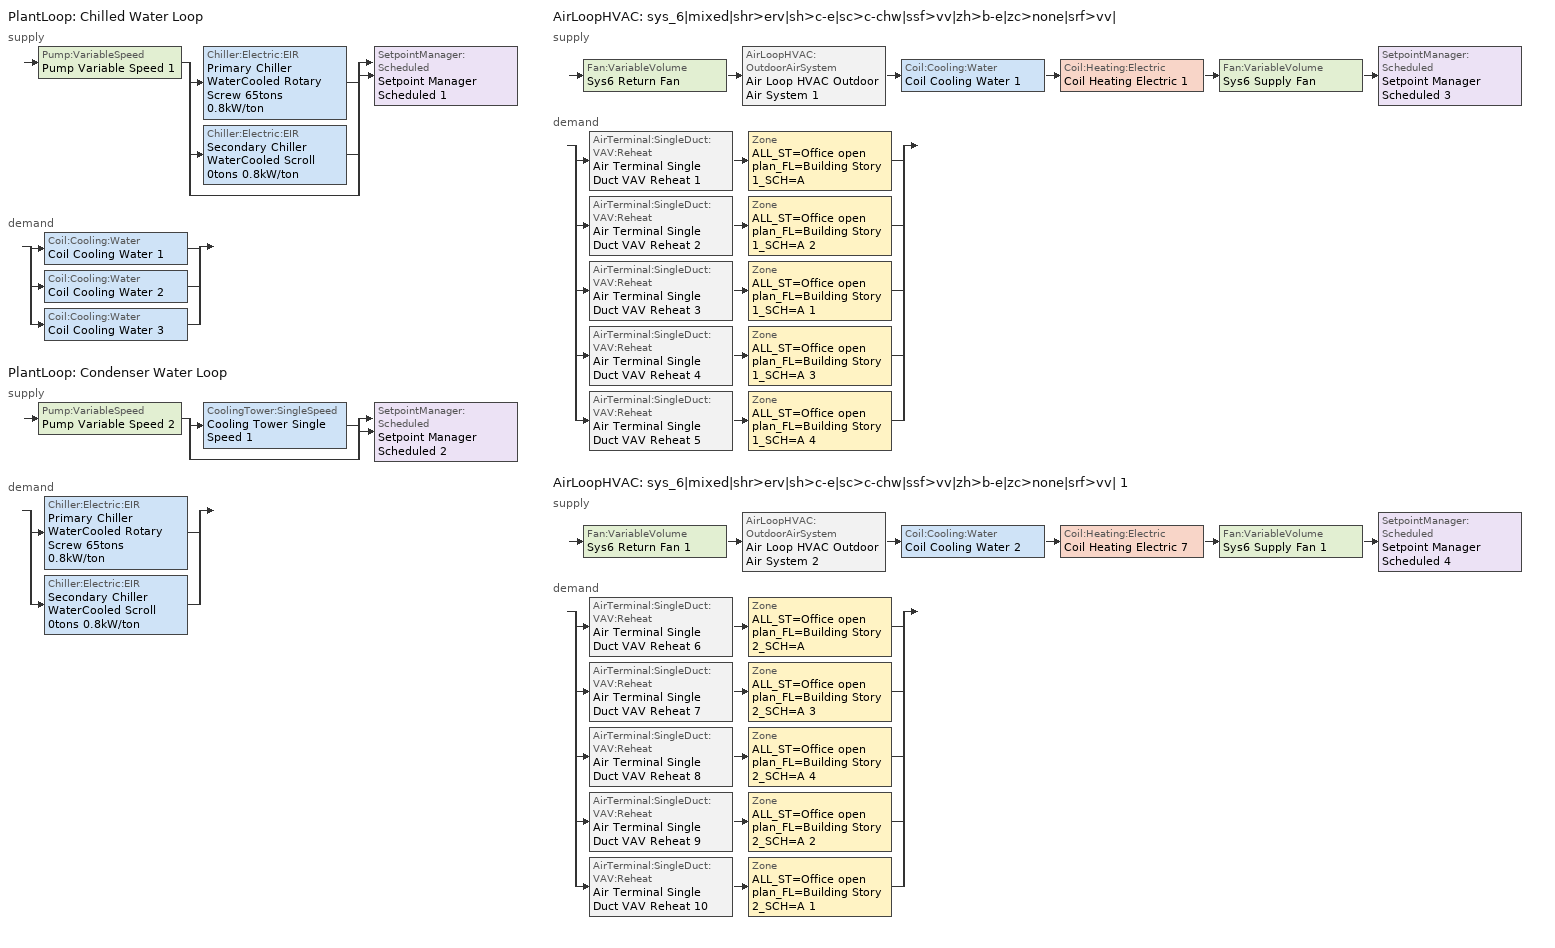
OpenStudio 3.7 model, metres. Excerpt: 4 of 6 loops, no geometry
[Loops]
PlantLoop 'Chilled Water Loop'
 supply: Pump:VariableSpeed 'Pump Variable Speed 1' > split
  | Chiller:Electric:EIR 'Primary Chiller WaterCooled Rotary Screw 65tons 0.8kW/ton'
  | Chiller:Electric:EIR 'Secondary Chiller WaterCooled Scroll 0tons 0.8kW/ton'
  | bypass
  join > SetpointManager:Scheduled 'Setpoint Manager Scheduled 1'
 demand: split
  | Coil:Cooling:Water 'Coil Cooling Water 1'
  | Coil:Cooling:Water 'Coil Cooling Water 2'
  | Coil:Cooling:Water 'Coil Cooling Water 3'
PlantLoop 'Condenser Water Loop'
 supply: Pump:VariableSpeed 'Pump Variable Speed 2' > split
  | CoolingTower:SingleSpeed 'Cooling Tower Single Speed 1'
  | bypass
  join > SetpointManager:Scheduled 'Setpoint Manager Scheduled 2'
 demand: split
  | Chiller:Electric:EIR 'Primary Chiller WaterCooled Rotary Screw 65tons 0.8kW/ton'
  | Chiller:Electric:EIR 'Secondary Chiller WaterCooled Scroll 0tons 0.8kW/ton'
AirLoopHVAC 'sys_6|mixed|shr>erv|sh>c-e|sc>c-chw|ssf>vv|zh>b-e|zc>none|srf>vv|'
 supply: Fan:VariableVolume 'Sys6 Return Fan' > AirLoopHVAC:OutdoorAirSystem 'Air Loop HVAC Outdoor Air System 1' > Coil:Cooling:Water 'Coil Cooling Water 1' > Coil:Heating:Electric 'Coil Heating Electric 1' > Fan:VariableVolume 'Sys6 Supply Fan' > SetpointManager:Scheduled 'Setpoint Manager Scheduled 3'
 demand: split
  | AirTerminal:SingleDuct:VAV:Reheat 'Air Terminal Single Duct VAV Reheat 1' > Zone 'ALL_ST=Office open plan_FL=Building Story 1_SCH=A'
  | AirTerminal:SingleDuct:VAV:Reheat 'Air Terminal Single Duct VAV Reheat 2' > Zone 'ALL_ST=Office open plan_FL=Building Story 1_SCH=A 2'
  | AirTerminal:SingleDuct:VAV:Reheat 'Air Terminal Single Duct VAV Reheat 3' > Zone 'ALL_ST=Office open plan_FL=Building Story 1_SCH=A 1'
  | AirTerminal:SingleDuct:VAV:Reheat 'Air Terminal Single Duct VAV Reheat 4' > Zone 'ALL_ST=Office open plan_FL=Building Story 1_SCH=A 3'
  | AirTerminal:SingleDuct:VAV:Reheat 'Air Terminal Single Duct VAV Reheat 5' > Zone 'ALL_ST=Office open plan_FL=Building Story 1_SCH=A 4'
AirLoopHVAC 'sys_6|mixed|shr>erv|sh>c-e|sc>c-chw|ssf>vv|zh>b-e|zc>none|srf>vv| 1'
 supply: Fan:VariableVolume 'Sys6 Return Fan 1' > AirLoopHVAC:OutdoorAirSystem 'Air Loop HVAC Outdoor Air System 2' > Coil:Cooling:Water 'Coil Cooling Water 2' > Coil:Heating:Electric 'Coil Heating Electric 7' > Fan:VariableVolume 'Sys6 Supply Fan 1' > SetpointManager:Scheduled 'Setpoint Manager Scheduled 4'
 demand: split
  | AirTerminal:SingleDuct:VAV:Reheat 'Air Terminal Single Duct VAV Reheat 6' > Zone 'ALL_ST=Office open plan_FL=Building Story 2_SCH=A'
  | AirTerminal:SingleDuct:VAV:Reheat 'Air Terminal Single Duct VAV Reheat 7' > Zone 'ALL_ST=Office open plan_FL=Building Story 2_SCH=A 3'
  | AirTerminal:SingleDuct:VAV:Reheat 'Air Terminal Single Duct VAV Reheat 8' > Zone 'ALL_ST=Office open plan_FL=Building Story 2_SCH=A 4'
  | AirTerminal:SingleDuct:VAV:Reheat 'Air Terminal Single Duct VAV Reheat 9' > Zone 'ALL_ST=Office open plan_FL=Building Story 2_SCH=A 2'
  | AirTerminal:SingleDuct:VAV:Reheat 'Air Terminal Single Duct VAV Reheat 10' > Zone 'ALL_ST=Office open plan_FL=Building Story 2_SCH=A 1'
[Sizing:Zone] Zone Cooling Design Supply Air Temperature {C}=14; Zone Heating Design Supply Air Temperature {C}=40; Zone Cooling Design Supply Air Humidity Ratio {kg-H2O/kg-air}=0.0085; Zone Heating Design Supply Air Humidity Ratio {kg-H2O/kg-air}=0.008; Cooling Design Air Flow Method=DesignDay; Heating Design Air Flow Method=DesignDay; Account for Dedicated Outdoor Air System=No; Dedicated Outdoor Air System Control Strategy=NeutralSupplyAir; Dedicated Outdoor Air Low Setpoint Temperature for Design {C}=autosize; Dedicated Outdoor Air High Setpoint Temperature for Design {C}=autosize; Zone Load Sizing Method=Sensible Load Only No Latent Load; Zone Latent Cooling Design Supply Air Humidity Ratio Input Method=HumidityRatioDifference; Zone Cooling Design Supply Air Humidity Ratio Difference {kgWater/kgDryAir}=0.005; Zone Latent Heating Design Supply Air Humidity Ratio Input Method=HumidityRatioDifference; Zone Humidification Design Supply Air Humidity Ratio Difference {kgWater/kgDryAir}=0.005
Name | Zone Cooling Design Supply Air Temperature Input Method | Zone Cooling Design Supply Air Temperature Difference {deltaC} | Zone Heating Design Supply Air Temperature Input Method | Zone Heating Design Supply Air Temperature Difference {deltaC} | Zone Heating Sizing Factor | Zone Cooling Sizing Factor
ALL_ST=Office open plan_FL=Building Story 2_SCH=A; ALL_ST=Office open plan_FL=Building Story 2_SCH=A 1; ALL_ST=Office open plan_FL=Building Story 1_SCH=A; ALL_ST=Office open plan_FL=Building Story 2_SCH=A 2; ALL_ST=Office open plan_FL=Building Story 1_SCH=A 1; ALL_ST=Office open plan_FL=Building Story 2_SCH=A 3; ALL_ST=Office open plan_FL=Building Story 1_SCH=A 2; ALL_ST=Office open plan_FL=Building Story 2_SCH=A 4; ALL_ST=Office open plan_FL=Building Story 1_SCH=A 3; ALL_ST=Office open plan_FL=Building Story 1_SCH=A 4 | TemperatureDifference | 11 | TemperatureDifference | 21 | 1.3 | 1.1
ALL_ST=- undefined -_FL=Building Story 3_SCH=A | SupplyAirTemperature | 11.11 | SupplyAirTemperature | 11.11
[Zone equipment]
ALL_ST=Office open plan_FL=Building Story 2_SCH=A: Zone HVAC Baseboard Convective Electric 6, Air Terminal Single Duct VAV Reheat 6
ALL_ST=Office open plan_FL=Building Story 2_SCH=A 1: Zone HVAC Baseboard Convective Electric 10, Air Terminal Single Duct VAV Reheat 10
ALL_ST=Office open plan_FL=Building Story 1_SCH=A: Zone HVAC Baseboard Convective Electric 1, Air Terminal Single Duct VAV Reheat 1
ALL_ST=Office open plan_FL=Building Story 2_SCH=A 2: Zone HVAC Baseboard Convective Electric 9, Air Terminal Single Duct VAV Reheat 9
ALL_ST=Office open plan_FL=Building Story 1_SCH=A 1: Zone HVAC Baseboard Convective Electric 3, Air Terminal Single Duct VAV Reheat 3
ALL_ST=Office open plan_FL=Building Story 2_SCH=A 3: Zone HVAC Baseboard Convective Electric 7, Air Terminal Single Duct VAV Reheat 7
ALL_ST=Office open plan_FL=Building Story 1_SCH=A 2: Zone HVAC Baseboard Convective Electric 2, Air Terminal Single Duct VAV Reheat 2
ALL_ST=Office open plan_FL=Building Story 2_SCH=A 4: Zone HVAC Baseboard Convective Electric 8, Air Terminal Single Duct VAV Reheat 8
ALL_ST=Office open plan_FL=Building Story 1_SCH=A 3: Zone HVAC Baseboard Convective Electric 4, Air Terminal Single Duct VAV Reheat 4
ALL_ST=Office open plan_FL=Building Story 1_SCH=A 4: Zone HVAC Baseboard Convective Electric 5, Air Terminal Single Duct VAV Reheat 5
[PlantLoop] Glycol Concentration=0; Plant Loop Volume {m3}=Autocalculate; Load Distribution Scheme=Optimal
Chilled Water Loop; Condenser Water Loop
[Sizing:Plant] Loop Design Temperature Difference {deltaC}=6; Sizing Option=NonCoincident; Zone Timesteps in Averaging Window=1; Coincident Sizing Factor Mode=None
Name | Loop Type | Design Loop Exit Temperature {C}
Chilled Water Loop | Cooling | 7
Condenser Water Loop | Condenser | 29
[Pump:VariableSpeed] Pump Control Type=Intermittent; Skin Loss Radiative Fraction=0.5; Design Power Sizing Method=PowerPerFlowPerPressure; Design Electric Power per Unit Flow Rate {W/(m3/s)}=348701.1; Design Shaft Power per Unit Flow Rate per Unit Head {W-s/m3-Pa}=1.28205; Design Minimum Flow Rate Fraction=0
Name | Rated Pump Head {Pa} | Motor Efficiency
Pump Variable Speed 1 | 245117 | 0.895
Pump Variable Speed 2 | 215265 | 0.917
[Chiller:Electric:EIR] Reference COP {W/W}=4.51476; Reference Chilled Water Flow Rate {m3/s}=Autosize; Minimum Part Load Ratio=0.25; Minimum Unloading Ratio=0.25; Condenser Type=WaterCooled; Chiller Flow Mode=LeavingSetpointModulated; Design Heat Recovery Water Flow Rate {m3/s}=Autosize; Sizing Factor=1; Basin Heater Capacity {W/K}=0; Basin Heater Setpoint Temperature {C}=10; Condenser Heat Recovery Relative Capacity Fraction=1
Name | Reference Capacity {W} | Cooling Capacity Function of Temperature Curve | Electric Input to Cooling Output Ratio Function of Temperature Curve | Electric Input to Cooling Output Ratio Function of Part Load Ratio Curve
Primary Chiller WaterCooled Rotary Screw 65tons 0.8kW/ton | 227562 | WaterCooled_Screw_CAPFT_NECB2011 | WaterCooled_Screw_EIRFT_NECB2011 | WaterCooled_Screw_EIRFPLR_NECB2011
Secondary Chiller WaterCooled Scroll 0tons 0.8kW/ton | 0.001 | WaterCooled_Scroll_CAPFT_NECB2011 | WaterCooled_Scroll_EIRFT_NECB2011 | WaterCooled_Scroll_EIRFPLR_NECB2011
[SetpointManager:Scheduled] Control Variable=Temperature
Name | Schedule | Setpoint Node or NodeList
Setpoint Manager Scheduled 1 | CHW Temp | Chilled Water Loop Supply Outlet Node
Setpoint Manager Scheduled 2 | CW Temp | Condenser Water Loop Supply Outlet Node
Setpoint Manager Scheduled 3 | Supply Air Temp | sys_6|mixed|shr>erv|sh>c-e|sc>c-chw|ssf>vv|zh>b-e|zc>none|srf>vv| Supply Outlet Node
Setpoint Manager Scheduled 4 | Supply Air Temp 1 | sys_6|mixed|shr>erv|sh>c-e|sc>c-chw|ssf>vv|zh>b-e|zc>none|srf>vv| 1 Supply Outlet Node
[CoolingTower:SingleSpeed]
Cooling Tower Single Speed 1: Design Water Flow Rate {m3/s}=autosize; Design Air Flow Rate {m3/s}=autosize; Fan Power at Design Air Flow Rate {W}=3613.56; U-Factor Times Area Value at Design Air Flow Rate {W/K}=autosize; Air Flow Rate in Free Convection Regime {m3/s}=autosize; U-Factor Times Area Value at Free Convection Air Flow Rate {W/K}=autosize; Performance Input Method=UFactorTimesAreaAndDesignWaterFlowRate; Free Convection Capacity {W}=0; Basin Heater Capacity {W/K}=0; Basin Heater Setpoint Temperature {C}=2; Evaporation Loss Mode=LossFactor; Evaporation Loss Factor {percent/K}=0.2; Drift Loss Percent {percent}=0.008; Blowdown Calculation Mode=ConcentrationRatio; Blowdown Concentration Ratio=3; Capacity Control=FanCycling; Number of Cells=1; Cell Control=MinimalCell; Cell Minimum  Water Flow Rate Fraction=0.33; Cell Maximum Water Flow Rate Fraction=2.5; Sizing Factor=1; Free Convection Air Flow Rate Sizing Factor=0.1; Free Convection U-Factor Times Area Value Sizing Factor=0.1; Heat Rejection Capacity and Nominal Capacity Sizing Ratio=1.25; Free Convection Nominal Capacity Sizing Factor=0.1; Design Inlet Air Dry-Bulb Temperature {C}=35; Design Inlet Air Wet-Bulb Temperature {C}=24; Design Approach Temperature {deltaC}=5; Design Range Temperature {deltaC}=6
[AirLoopHVAC] Design Supply Air Flow Rate {m3/s}=autosize; Design Return Air Flow Fraction of Supply Air Flow=1
Name | Availability Schedule
sys_6|mixed|shr>erv|sh>c-e|sc>c-chw|ssf>vv|zh>b-e|zc>none|srf>vv| | sys_6|mixed|shr>none|sh>c-e|sc>c-chw|ssf>vv|zh>b-e|zc>none|srf>vv| Occ Sch
sys_6|mixed|shr>erv|sh>c-e|sc>c-chw|ssf>vv|zh>b-e|zc>none|srf>vv| 1 | sys_6|mixed|shr>none|sh>c-e|sc>c-chw|ssf>vv|zh>b-e|zc>none|srf>vv| 1 Occ Sch
[Sizing:System] Design Outdoor Air Flow Rate {m3/s}=Autosize; Central Heating Maximum System Air Flow Ratio=0.3; Preheat Design Temperature {C}=7; Preheat Design Humidity Ratio {kg-H2O/kg-Air}=0.008; Precool Design Temperature {C}=12.8; Precool Design Humidity Ratio {kg-H2O/kg-Air}=0.008; Central Cooling Design Supply Air Temperature {C}=13; Central Heating Design Supply Air Temperature {C}=13.1; 100% Outdoor Air in Cooling=No; 100% Outdoor Air in Heating=No; Central Cooling Design Supply Air Humidity Ratio {kg-H2O/kg-Air}=0.0085; Zone Maximum Outdoor Air Fraction=1; Cooling Supply Air Flow Rate Per Floor Area {m3/s-m2}=0.00996765; Cooling Fraction of Autosized Cooling Supply Air Flow Rate=1; Cooling Supply Air Flow Rate Per Unit Cooling Capacity {m3/s-W}=3.94755e-05; Heating Supply Air Flow Rate Per Floor Area {m3/s-m2}=0.00996765; Heating Fraction of Autosized Heating Supply Air Flow Rate=1; Heating Fraction of Autosized Cooling Supply Air Flow Rate=1; Heating Supply Air Flow Rate Per Unit Heating Capacity {m3/s-W}=3.15882e-05; Cooling Design Capacity Method=CoolingDesignCapacity; Cooling Design Capacity {W}=autosize; Cooling Design Capacity Per Floor Area {W/m2}=234.7; Fraction of Autosized Cooling Design Capacity=1; Heating Design Capacity Method=HeatingDesignCapacity; Heating Design Capacity {W}=autosize; Heating Design Capacity Per Floor Area {W/m2}=157; Fraction of Autosized Heating Design Capacity=1; Central Cooling Capacity Control Method=OnOff; Occupant Diversity=autosize
sys_6|mixed|shr>erv|sh>c-e|sc>c-chw|ssf>vv|zh>b-e|zc>none|srf>vv|; sys_6|mixed|shr>erv|sh>c-e|sc>c-chw|ssf>vv|zh>b-e|zc>none|srf>vv| 1
[Fan:VariableVolume] Availability Schedule=Always On Discrete; Maximum Flow Rate {m3/s}=Autosize; Fan Power Minimum Flow Rate Input Method=Fraction; Fan Power Minimum Air Flow Rate {m3/s}=0; Motor In Airstream Fraction=1; Fan Power Coefficient 5=0
Name | Fan Total Efficiency | Pressure Rise {Pa} | Fan Power Minimum Flow Fraction | Motor Efficiency | Fan Power Coefficient 1 | Fan Power Coefficient 2 | Fan Power Coefficient 3 | Fan Power Coefficient 4
Sys6 Supply Fan | 0.549965 | 1000 | 0.68 | 0.8461 | -2.4176 | 9.5874 | -11.559 | 5.4009
Sys6 Return Fan; Sys6 Return Fan 1 | 0.299975 | 250 | 0.68 | 0.4615 | -2.4176 | 9.5874 | -11.559 | 5.4009
Sys6 Supply Fan 1 | 0.549965 | 1000 | 0.5 | 0.8461 | -4.1457 | 16.803 | -19.471 | 7.8488
[Coil:Heating:Electric] Availability Schedule=Always On Discrete
Name | Nominal Capacity {W}
Coil Heating Electric 1; Coil Heating Electric 7
Coil Heating Electric 2 | 11816.6
Coil Heating Electric 3 | 10983.2
Coil Heating Electric 4 | 9967.4
Coil Heating Electric 5 | 5375.53
Coil Heating Electric 6 | 11305
Coil Heating Electric 8 | 17046
Coil Heating Electric 9 | 12589.4
Coil Heating Electric 10 | 10816.4
Coil Heating Electric 11 | 5886.99
Coil Heating Electric 12 | 11633.2
[Coil:Cooling:Water] Availability Schedule=Always On Discrete
Coil Cooling Water 1; Coil Cooling Water 2; Coil Cooling Water 3
[Controller:WaterCoil] Action=Reverse
Name | Water Coil
Controller Water Coil 1 | Coil Cooling Water 1
Controller Water Coil 2 | Coil Cooling Water 2
Controller Water Coil 3 | Coil Cooling Water 3
[Controller:OutdoorAir] Minimum Outdoor Air Flow Rate {m3/s}=autosize; Maximum Outdoor Air Flow Rate {m3/s}=Autosize; Economizer Control Type=DifferentialEnthalpy; Economizer Control Action Type=ModulateFlow; Lockout Type=NoLockout; Minimum Limit Type=FixedMinimum; High Humidity Control=No; Heat Recovery Bypass Control Type=BypassWhenOAFlowGreaterThanMinimum; Economizer Operation Staging=InterlockedWithMechanicalCooling
Name | Minimum Outdoor Air Schedule | Controller Mechanical Ventilation
Controller Outdoor Air 1 | sys_6|mixed|shr>none|sh>c-e|sc>c-chw|ssf>vv|zh>b-e|zc>none|srf>vv| Occ Sch | Controller Mechanical Ventilation 1
Controller Outdoor Air 2 | sys_6|mixed|shr>none|sh>c-e|sc>c-chw|ssf>vv|zh>b-e|zc>none|srf>vv| 1 Occ Sch | Controller Mechanical Ventilation 2
[Controller:MechanicalVentilation] Availability Schedule=Always On Discrete; System Outdoor Air Method=ZoneSum
Controller Mechanical Ventilation 1; Controller Mechanical Ventilation 2
[AirLoopHVAC:OutdoorAirSystem]
Name | Controller
Air Loop HVAC Outdoor Air System 1 | Controller Outdoor Air 1
Air Loop HVAC Outdoor Air System 2 | Controller Outdoor Air 2
[ZoneHVAC:Baseboard:Convective:Electric] Availability Schedule=Always On Discrete; Nominal Capacity {W}=autosize; Efficiency=1
Zone HVAC Baseboard Convective Electric 1; Zone HVAC Baseboard Convective Electric 2; Zone HVAC Baseboard Convective Electric 3; Zone HVAC Baseboard Convective Electric 4; Zone HVAC Baseboard Convective Electric 5; Zone HVAC Baseboard Convective Electric 6; Zone HVAC Baseboard Convective Electric 7; Zone HVAC Baseboard Convective Electric 8; Zone HVAC Baseboard Convective Electric 9; Zone HVAC Baseboard Convective Electric 10
[AirTerminal:SingleDuct:VAV:Reheat] Availability Schedule=Always On Discrete; Maximum Air Flow Rate {m3/s}=AutoSize; Zone Minimum Air Flow Input Method=Constant; Constant Minimum Air Flow Fraction=0.3; Maximum Hot Water or Steam Flow Rate {m3/s}=AutoSize; Minimum Hot Water or Steam Flow Rate {m3/s}=0; Convergence Tolerance=0.001; Damper Heating Action=Normal; Maximum Flow per Zone Floor Area During Reheat {m3/s-m2}=AutoSize; Maximum Flow Fraction During Reheat=0.5; Maximum Reheat Air Temperature {C}=43; Control For Outdoor Air=No
Name | Fixed Minimum Air Flow Rate {m3/s} | Reheat Coil
Air Terminal Single Duct VAV Reheat 1 | 1.96707 | Coil Heating Electric 2
Air Terminal Single Duct VAV Reheat 2 | 0.414676 | Coil Heating Electric 3
Air Terminal Single Duct VAV Reheat 3 | 0.262524 | Coil Heating Electric 4
Air Terminal Single Duct VAV Reheat 4 | 0.414676 | Coil Heating Electric 5
Air Terminal Single Duct VAV Reheat 5 | 0.262507 | Coil Heating Electric 6
Air Terminal Single Duct VAV Reheat 6 | 1.96707 | Coil Heating Electric 8
Air Terminal Single Duct VAV Reheat 7 | 0.414676 | Coil Heating Electric 9
Air Terminal Single Duct VAV Reheat 8 | 0.262524 | Coil Heating Electric 10
Air Terminal Single Duct VAV Reheat 9 | 0.414676 | Coil Heating Electric 11
Air Terminal Single Duct VAV Reheat 10 | 0.262507 | Coil Heating Electric 12
[Schedule:Ruleset]
Name | Default Day Schedule | Summer Design Day Schedule | Winter Design Day Schedule
CHW Temp | Schedule Day 3
CW Temp | Schedule Day 4
Supply Air Temp | Supply Air Temp Default
Supply Air Temp 1 | Supply Air Temp Default 1
sys_6|mixed|shr>none|sh>c-e|sc>c-chw|ssf>vv|zh>b-e|zc>none|srf>vv| Occ Sch | sys_6|mixed|shr>none|sh>c-e|sc>c-chw|ssf>vv|zh>b-e|zc>none|srf>vv| Occ Sch Default | sys_6|mixed|shr>none|sh>c-e|sc>c-chw|ssf>vv|zh>b-e|zc>none|srf>vv| Occ Sch Summer Design Day | sys_6|mixed|shr>none|sh>c-e|sc>c-chw|ssf>vv|zh>b-e|zc>none|srf>vv| Occ Sch Winter Design Day
sys_6|mixed|shr>none|sh>c-e|sc>c-chw|ssf>vv|zh>b-e|zc>none|srf>vv| 1 Occ Sch | sys_6|mixed|shr>none|sh>c-e|sc>c-chw|ssf>vv|zh>b-e|zc>none|srf>vv| 1 Occ Sch Default | sys_6|mixed|shr>none|sh>c-e|sc>c-chw|ssf>vv|zh>b-e|zc>none|srf>vv| 1 Occ Sch Summer Design Day | sys_6|mixed|shr>none|sh>c-e|sc>c-chw|ssf>vv|zh>b-e|zc>none|srf>vv| 1 Occ Sch Winter Design Day
[Schedule:Day]
Schedule Day 3; wkdCHW Temp 1; satCHW Temp 1; sunCHW Temp 1: 1, 0, 7, 2, 0, 7, 3, 0, 7, 4, 0, 7, 5, 0, 7, 6, 0, 7, 7, 0, 7, 8, 0, 7, 9, 0, 7, 10, 0, 7, 11, 0, 7, 12, 0, 7, 13, 0, 7, 14, 0, 7, 15, 0, 7, 16, 0, 7, 17, 0, 7, 18, 0, 7, 19, 0, 7, 20, 0, 7, 21, 0, 7, 22, 0, 7, 23, 0, 7, 24, 0, 7
Schedule Day 4; wkdCW Temp 1; satCW Temp 1; sunCW Temp 1: 1, 0, 29, 2, 0, 29, 3, 0, 29, 4, 0, 29, 5, 0, 29, 6, 0, 29, 7, 0, 29, 8, 0, 29, 9, 0, 29, 10, 0, 29, 11, 0, 29, 12, 0, 29, 13, 0, 29, 14, 0, 29, 15, 0, 29, 16, 0, 29, 17, 0, 29, 18, 0, 29, 19, 0, 29, 20, 0, 29, 21, 0, 29, 22, 0, 29, 23, 0, 29, 24, 0, 29
Supply Air Temp Default; Supply Air Temp Default 1: 24, 0, 13
sys_6|mixed|shr>none|sh>c-e|sc>c-chw|ssf>vv|zh>b-e|zc>none|srf>vv| Occ Sch Default; sys_6|mixed|shr>none|sh>c-e|sc>c-chw|ssf>vv|zh>b-e|zc>none|srf>vv| 1 Occ Sch Default: 8, 0, 0, 19, 0, 1, 24, 0, 0
sys_6|mixed|shr>none|sh>c-e|sc>c-chw|ssf>vv|zh>b-e|zc>none|srf>vv| Occ Sch Winter Design Day; sys_6|mixed|shr>none|sh>c-e|sc>c-chw|ssf>vv|zh>b-e|zc>none|srf>vv| Occ Sch Summer Design Day; sys_6|mixed|shr>none|sh>c-e|sc>c-chw|ssf>vv|zh>b-e|zc>none|srf>vv| 1 Occ Sch Winter Design Day; sys_6|mixed|shr>none|sh>c-e|sc>c-chw|ssf>vv|zh>b-e|zc>none|srf>vv| 1 Occ Sch Summer Design Day: 24, 0, 1
Schedule Day 52; Schedule Day 53: 24, 0, 0
[Schedule:Rule] Date Specification Type=DateRange; Start Month=1; Start Day=1; End Month=12; End Day=31
Name | Schedule Ruleset | Rule Order | Day Schedule | Apply Sunday | Apply Monday | Apply Tuesday | Apply Wednesday | Apply Thursday | Apply Friday | Apply Saturday
wkdCHW Temp rule | CHW Temp | 2 | wkdCHW Temp 1 | No | Yes | Yes | Yes | Yes | Yes | No
satCHW Temprule | CHW Temp | 1 | satCHW Temp 1 | No | No | No | No | No | No | Yes
sunCHW Temprule | CHW Temp | 0 | sunCHW Temp 1 | Yes | No | No | No | No | No | No
wkdCW Temp rule | CW Temp | 2 | wkdCW Temp 1 | No | Yes | Yes | Yes | Yes | Yes | No
satCW Temprule | CW Temp | 1 | satCW Temp 1 | No | No | No | No | No | No | Yes
sunCW Temprule | CW Temp | 0 | sunCW Temp 1 | Yes | No | No | No | No | No | No
Schedule Rule 20 | sys_6|mixed|shr>none|sh>c-e|sc>c-chw|ssf>vv|zh>b-e|zc>none|srf>vv| Occ Sch | 0 | Schedule Day 52 | Yes |  |  |  |  |  | Yes
Schedule Rule 21 | sys_6|mixed|shr>none|sh>c-e|sc>c-chw|ssf>vv|zh>b-e|zc>none|srf>vv| 1 Occ Sch | 0 | Schedule Day 53 | Yes |  |  |  |  |  | Yes
[Schedule:Constant]
Always On Discrete: Value=1
[Curve:Biquadratic] Minimum Value of x=5; Maximum Value of x=10; Minimum Value of y=24; Maximum Value of y=35
Name | Coefficient1 Constant | Coefficient2 x | Coefficient3 x**2 | Coefficient4 y | Coefficient5 y**2 | Coefficient6 x*y
WaterCooled_Screw_CAPFT_NECB2011 | 0.812998 | -0.0142532 | -0.00161799 | 0.0263844 | -0.00091543 | 0.00169601
WaterCooled_Screw_EIRFT_NECB2011 | 0.638103 | 0.00630158 | 0.00092327 | -0.00455294 | 0.000825682 | -0.00156152
WaterCooled_Scroll_CAPFT_NECB2011 | 0.94418 | 0.0337102 | 9.75564e-05 | -0.00322114 | -4.91832e-05 | -0.000177584
WaterCooled_Scroll_EIRFT_NECB2011 | 0.727393 | -0.0118922 | 0.000541177 | 0.00187934 | 0.000473461 | -0.000711472
[Curve:Quadratic] Minimum Value of x=0; Maximum Value of x=1
Name | Coefficient1 Constant | Coefficient2 x | Coefficient3 x**2
WaterCooled_Screw_EIRFPLR_NECB2011 | 0.330188 | 0.235543 | 0.460708
WaterCooled_Scroll_EIRFPLR_NECB2011 | 0.04412 | 0.640367 | 0.319555
